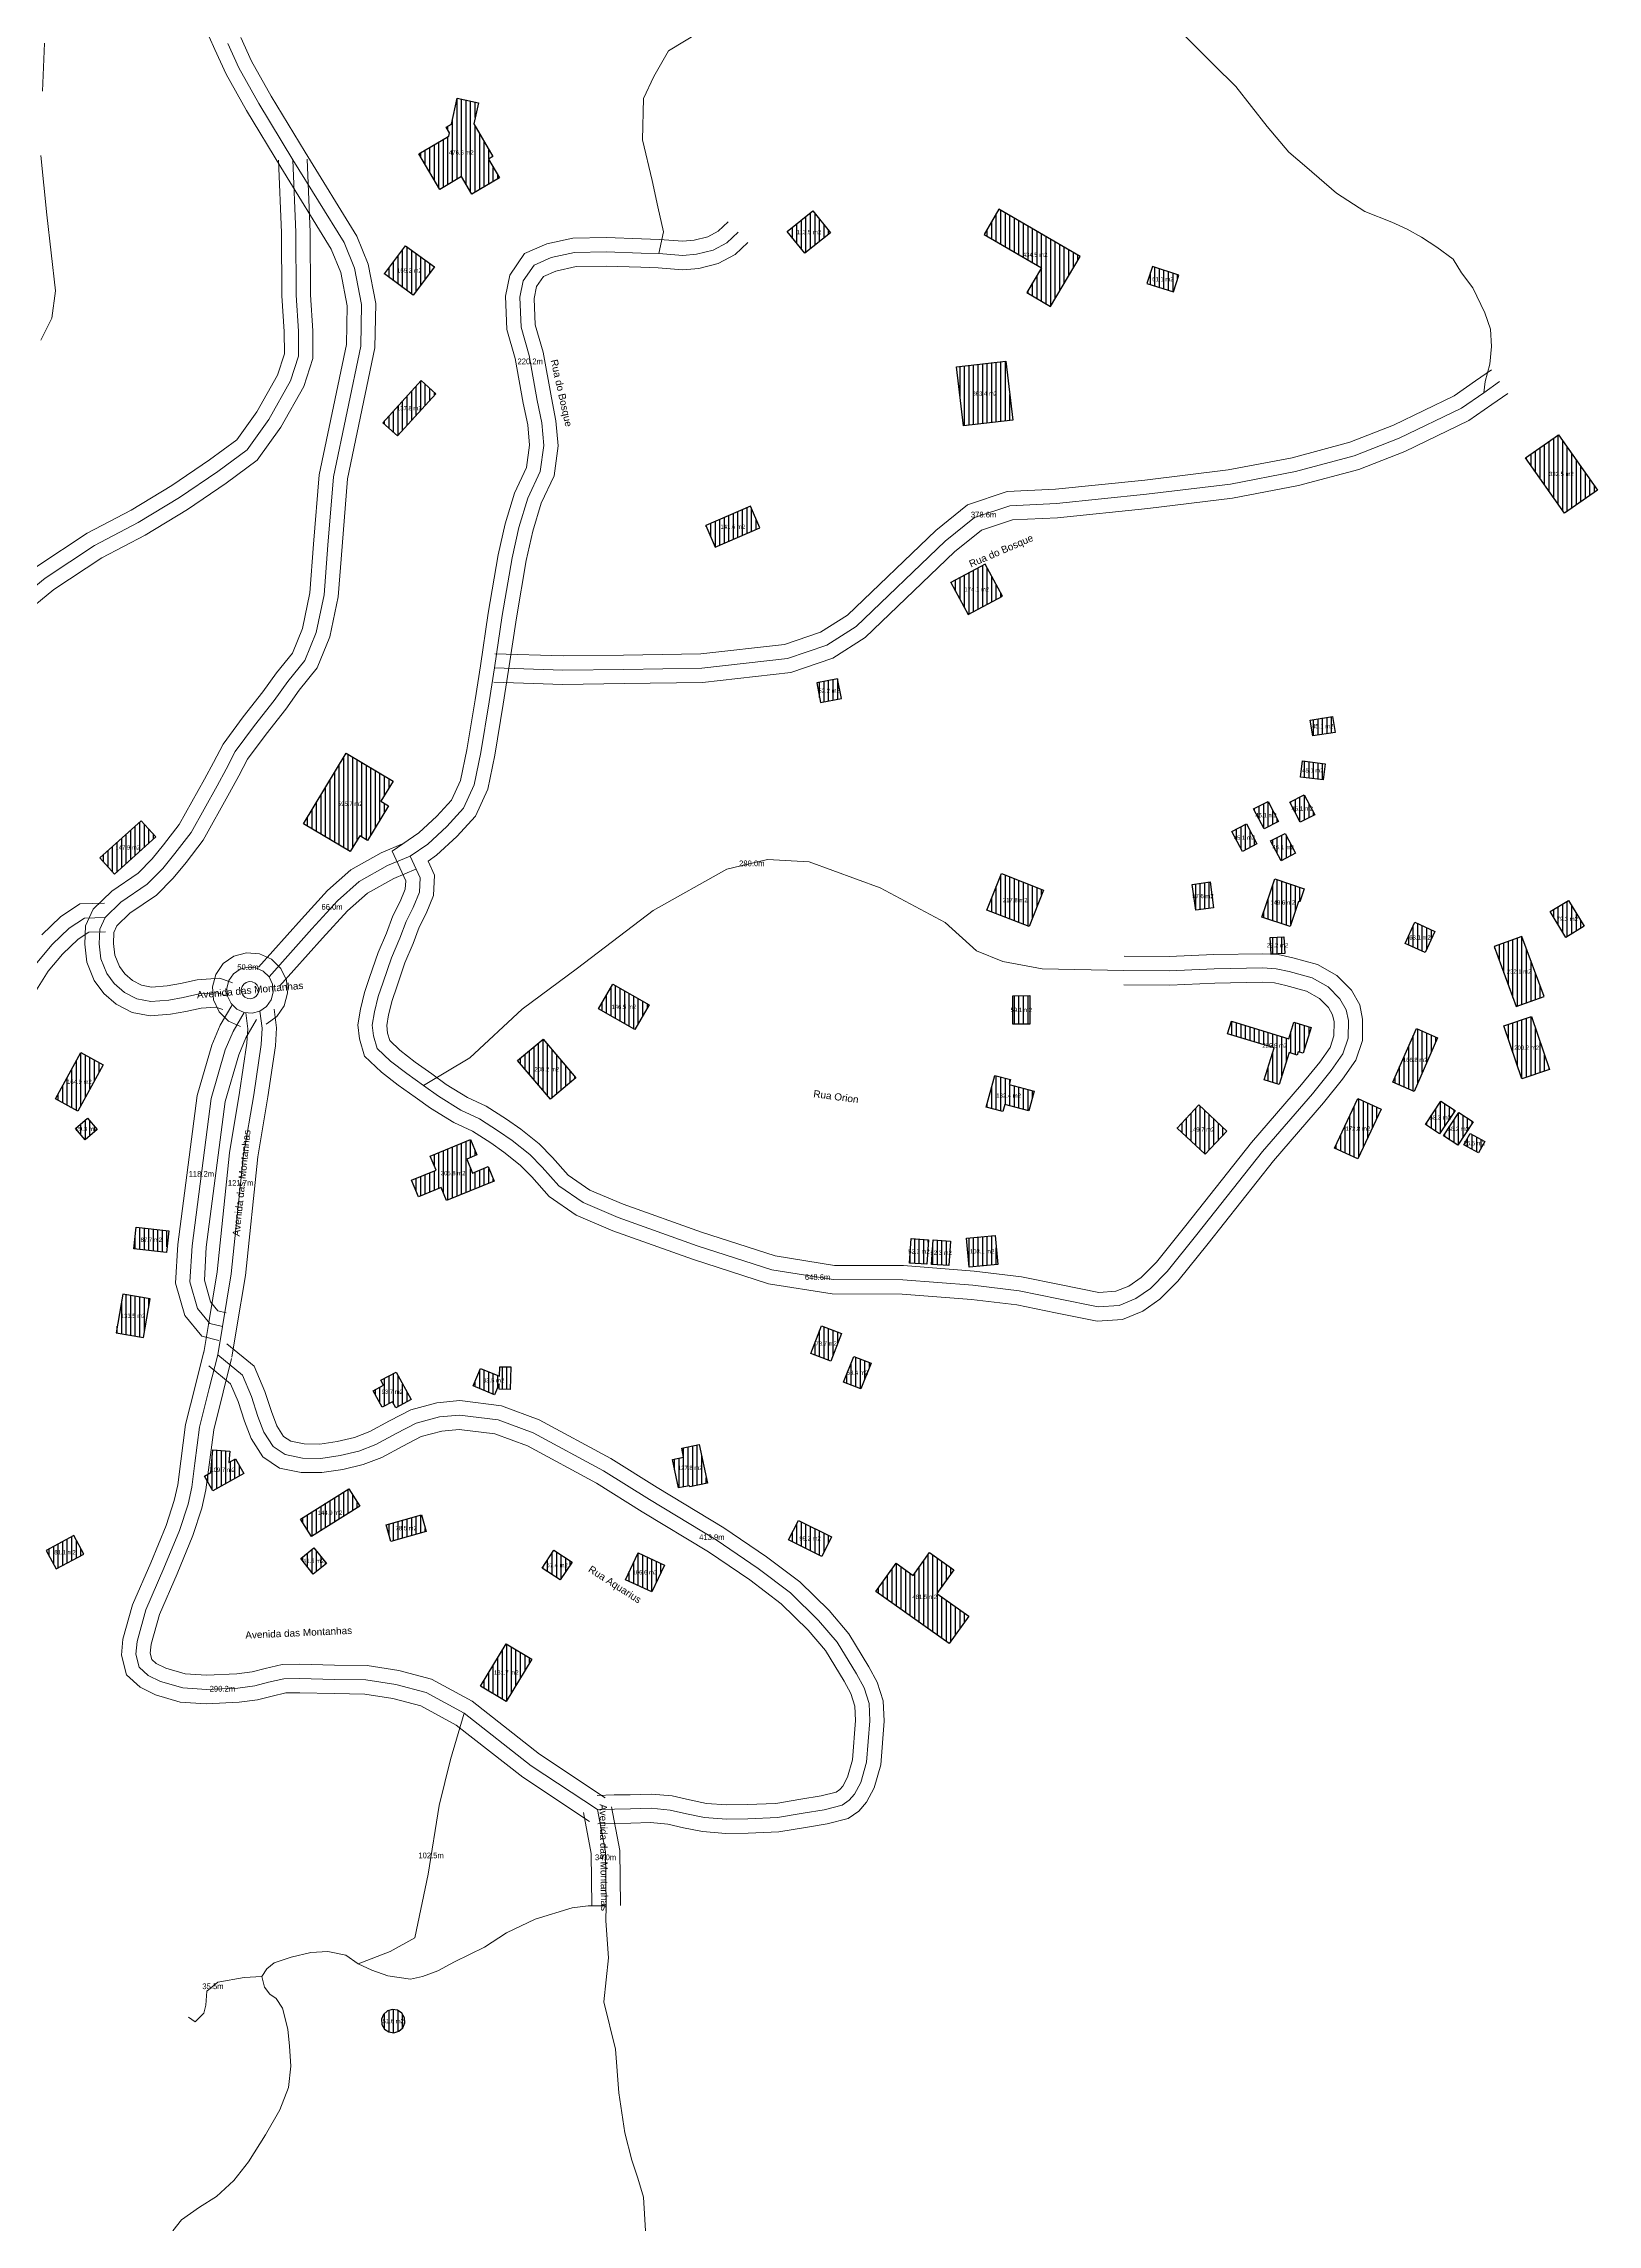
# Model space of a CAD drawing. Header units: metres. Extents: x -13451 to 9639, y -7413 to 5935.
# Drawn here: x 890 to 1435, y -773 to -9 of the extents above; entities that cross this region are included whole.
import ezdxf
from ezdxf.enums import TextEntityAlignment as Align

# ---------------------------------------------------------------- set-up
doc = ezdxf.new("R2010")
doc.units = ezdxf.units.M
for name, color, linetype, lineweight in [('ANNOT_AREA', 2, 'Continuous', 13), ('ANNOT_LENGTH', 2, 'Continuous', 13), ('EDIFICACAO', 7, 'Continuous', 30), ('TEXTO', 7, 'Continuous', 15), ('VIAS', 8, 'Continuous', 15), ('VIAS_MEIO_FIO', 251, 'Continuous', 9)]:
    doc.layers.add(name, color=color, linetype=linetype, lineweight=lineweight)
doc.styles.add('PRO_STYLE', font='arial.ttf')

msp = doc.modelspace()

# ---------------------------------------------------------------- hatches: boundary and pattern name
at = {"layer": 'EDIFICACAO_HATCH'}
h = msp.add_hatch(dxfattribs=at)
h.set_pattern_fill('ANSI31', scale=0.5, angle=45)
h.paths.add_polyline_path([(1035.14, -28.12), (1042.58, -29.77), (1040.9, -37.2), (1047.65, -48.57), (1046.02, -49.53), (1049.91, -56.08), (1040.19, -61.76), (1036.59, -55.67), (1029.01, -60.12), (1021.62, -47.64), (1032.13, -41.48), (1032.39, -40.31), (1031.25, -38.37), (1033.06, -37.3), (1035.14, -28.12)])
h = msp.add_hatch(dxfattribs=at)
h.set_pattern_fill('ANSI31', scale=0.5, angle=45)
h.paths.add_polyline_path([(1150.69, -74.84), (1159.72, -67.67), (1165.89, -75.34), (1156.86, -82.52), (1150.69, -74.84)])
h = msp.add_hatch(dxfattribs=at)
h.set_pattern_fill('ANSI31', scale=0.5, angle=45)
h.paths.add_polyline_path([(1242.99, -101.13), (1253.29, -83.6), (1224.9, -67.11), (1219.68, -75.98), (1239.76, -87.65), (1234.69, -96.3), (1242.99, -101.13)])
h = msp.add_hatch(dxfattribs=at)
h.set_pattern_fill('ANSI31', scale=0.5, angle=45)
h.paths.add_polyline_path([(1009.64, -89.78), (1017.04, -79.87), (1027.13, -87.33), (1019.73, -97.23), (1009.64, -89.78)])
h = msp.add_hatch(dxfattribs=at)
h.set_pattern_fill('ANSI31', scale=0.5, angle=45)
h.paths.add_polyline_path([(1287.96, -90.17), (1278.62, -87.14), (1276.68, -93.06), (1286.02, -96.09), (1287.96, -90.17)])
h = msp.add_hatch(dxfattribs=at)
h.set_pattern_fill('ANSI31', scale=0.5, angle=45)
h.paths.add_polyline_path([(1210.03, -122.34), (1227.34, -120.31), (1229.8, -141.01), (1212.48, -143.04), (1210.03, -122.34)])
h = msp.add_hatch(dxfattribs=at)
h.set_pattern_fill('ANSI31', scale=0.5, angle=45)
h.paths.add_polyline_path([(1009.04, -141.9), (1022.51, -127.13), (1027.63, -131.74), (1014.16, -146.52), (1009.04, -141.9)])
h = msp.add_hatch(dxfattribs=at)
h.set_pattern_fill('ANSI31', scale=0.5, angle=45)
h.paths.add_polyline_path([(1409.35, -154.17), (1420.85, -146.16), (1434.52, -165.55), (1423.01, -173.56), (1409.35, -154.17)])
h = msp.add_hatch(dxfattribs=at)
h.set_pattern_fill('ANSI31', scale=0.5, angle=45)
h.paths.add_polyline_path([(1122.18, -177.91), (1125.5, -185.52), (1141.15, -178.77), (1137.83, -171.16), (1122.18, -177.91)])
h = msp.add_hatch(dxfattribs=at)
h.set_pattern_fill('ANSI31', scale=0.5, angle=45)
h.paths.add_polyline_path([(1214.13, -209.11), (1226.18, -202.64), (1220.11, -191.45), (1208.05, -197.93), (1214.13, -209.11)])
h = msp.add_hatch(dxfattribs=at)
h.set_pattern_fill('ANSI31', scale=0.5, angle=45)
h.paths.add_polyline_path([(1161.05, -233.07), (1162.4, -239.94), (1169.73, -238.51), (1168.39, -231.65), (1161.05, -233.07)])
h = msp.add_hatch(dxfattribs=at)
h.set_pattern_fill('ANSI31', scale=0.5, angle=45)
h.paths.add_polyline_path([(1334.87, -251.68), (1333.94, -246.08), (1341.77, -244.79), (1342.69, -250.4), (1334.87, -251.68)])
h = msp.add_hatch(dxfattribs=at)
h.set_pattern_fill('ANSI31', scale=0.5, angle=45)
h.paths.add_polyline_path([(981.29, -282.41), (996.25, -257.69), (1012.66, -267.51), (1008.41, -274.51), (1011.08, -276.11), (1003.71, -288.27), (1000.95, -286.62), (997.6, -292.16), (981.29, -282.41)])
h = msp.add_hatch(dxfattribs=at)
h.set_pattern_fill('ANSI31', scale=0.5, angle=45)
h.paths.add_polyline_path([(1330.56, -266.05), (1331.27, -260.41), (1339.14, -261.39), (1338.43, -267.04), (1330.56, -266.05)])
h = msp.add_hatch(dxfattribs=at)
h.set_pattern_fill('ANSI31', scale=0.5, angle=45)
h.paths.add_polyline_path([(1314.08, -277.25), (1319.15, -274.62), (1322.82, -281.61), (1317.75, -284.24), (1314.08, -277.25)])
h = msp.add_hatch(dxfattribs=at)
h.set_pattern_fill('ANSI31', scale=0.5, angle=45)
h.paths.add_polyline_path([(1326.79, -274.9), (1331.86, -272.28), (1335.53, -279.26), (1330.46, -281.9), (1326.79, -274.9)])
h = msp.add_hatch(dxfattribs=at)
h.set_pattern_fill('ANSI31', scale=0.5, angle=45)
h.paths.add_polyline_path([(924.41, -281.44), (929.5, -287.07), (915.02, -300.06), (909.91, -294.43), (924.41, -281.44)])
h = msp.add_hatch(dxfattribs=at)
h.set_pattern_fill('ANSI31', scale=0.5, angle=45)
h.paths.add_polyline_path([(1306.51, -285.12), (1311.6, -282.49), (1315.27, -289.47), (1310.2, -292.11), (1306.51, -285.12)])
h = msp.add_hatch(dxfattribs=at)
h.set_pattern_fill('ANSI31', scale=0.5, angle=45)
h.paths.add_polyline_path([(1320.07, -288.43), (1325.14, -285.8), (1328.82, -292.78), (1323.74, -295.42), (1320.07, -288.43)])
h = msp.add_hatch(dxfattribs=at)
h.set_pattern_fill('ANSI31', scale=0.5, angle=45)
h.paths.add_polyline_path([(1225.73, -299.91), (1240.49, -305.69), (1235.43, -318.46), (1220.66, -312.67), (1225.73, -299.91)])
h = msp.add_hatch(dxfattribs=at)
h.set_pattern_fill('ANSI31', scale=0.5, angle=45)
h.paths.add_polyline_path([(1293.85, -312.71), (1292.59, -303.67), (1298.84, -302.81), (1300.1, -311.84), (1293.85, -312.71)])
h = msp.add_hatch(dxfattribs=at)
h.set_pattern_fill('ANSI31', scale=0.5, angle=45)
h.paths.add_polyline_path([(1329.86, -309.66), (1326.89, -318.43), (1317.02, -315.14), (1319.9, -306.63), (1319.88, -306.63), (1321.54, -301.73), (1331.86, -305.18), (1330.3, -309.81), (1329.86, -309.66)])
h = msp.add_hatch(dxfattribs=at)
h.set_pattern_fill('ANSI31', scale=0.5, angle=45)
h.paths.add_polyline_path([(1418.02, -313.22), (1424.45, -309.34), (1429.94, -318.36), (1423.51, -322.24), (1418.02, -313.22)])
h = msp.add_hatch(dxfattribs=at)
h.set_pattern_fill('ANSI31', scale=0.5, angle=45)
h.paths.add_polyline_path([(1370.58, -316.96), (1377.62, -320.2), (1374.19, -327.58), (1367.15, -324.34), (1370.58, -316.96)])
h = msp.add_hatch(dxfattribs=at)
h.set_pattern_fill('ANSI31', scale=0.5, angle=45)
h.paths.add_polyline_path([(1319.91, -322.24), (1324.73, -322), (1325.02, -327.84), (1320.21, -328.08), (1319.91, -322.24)])
h = msp.add_hatch(dxfattribs=at)
h.set_pattern_fill('ANSI31', scale=0.5, angle=45)
h.paths.add_polyline_path([(1406.11, -346.51), (1415.83, -342.96), (1408.09, -321.92), (1398.36, -325.47), (1406.11, -346.51)])
h = msp.add_hatch(dxfattribs=at)
h.set_pattern_fill('ANSI31', scale=0.5, angle=45)
h.paths.add_polyline_path([(1102.35, -345.91), (1097.33, -354.56), (1084.63, -347.26), (1089.66, -338.62), (1102.35, -345.91)])
h = msp.add_hatch(dxfattribs=at)
h.set_pattern_fill('ANSI31', scale=0.5, angle=45)
h.paths.add_polyline_path([(1229.81, -352.69), (1229.74, -342.7), (1235.66, -342.66), (1235.73, -352.65), (1229.81, -352.69)])
h = msp.add_hatch(dxfattribs=at)
h.set_pattern_fill('ANSI31', scale=0.5, angle=45)
h.paths.add_polyline_path([(1401.75, -353.29), (1411.48, -350.02), (1417.73, -368.51), (1408.01, -371.77), (1401.75, -353.29)])
h = msp.add_hatch(dxfattribs=at)
h.set_pattern_fill('ANSI31', scale=0.5, angle=45)
h.paths.add_polyline_path([(1056.25, -365.43), (1065.24, -357.91), (1076.72, -371.47), (1067.74, -378.99), (1056.25, -365.43)])
h = msp.add_hatch(dxfattribs=at)
h.set_pattern_fill('ANSI31', scale=0.5, angle=45)
h.paths.add_polyline_path([(1329.74, -362.32), (1329.39, -363.47), (1326.5, -362.58), (1323.03, -373.79), (1317.79, -372.18), (1321.26, -360.99), (1304.93, -355.99), (1306.3, -351.6), (1326.39, -357.75), (1328.16, -352.01), (1334.23, -353.87), (1331.45, -362.84), (1329.74, -362.32)])
h = msp.add_hatch(dxfattribs=at)
h.set_pattern_fill('ANSI31', scale=0.5, angle=45)
h.paths.add_polyline_path([(1371.11, -354.17), (1378.56, -357.4), (1370.31, -376.22), (1362.86, -372.99), (1371.11, -354.17)])
h = msp.add_hatch(dxfattribs=at)
h.set_pattern_fill('ANSI31', scale=0.5, angle=45)
h.paths.add_polyline_path([(903.31, -362.62), (911.13, -366.89), (902.21, -383.09), (894.38, -378.81), (903.31, -362.62)])
h = msp.add_hatch(dxfattribs=at)
h.set_pattern_fill('ANSI31', scale=0.5, angle=45)
h.paths.add_polyline_path([(1228.52, -373.81), (1237.26, -376.11), (1235.41, -383.06), (1226.95, -380.84), (1226.3, -383.29), (1220.43, -381.74), (1223.4, -370.61), (1228.98, -372.08), (1228.52, -373.81)])
h = msp.add_hatch(dxfattribs=at)
h.set_pattern_fill('ANSI31', scale=0.5, angle=45)
h.paths.add_polyline_path([(1294.94, -380.97), (1304.76, -390.11), (1297.11, -398.23), (1287.29, -389.09), (1294.94, -380.97)])
h = msp.add_hatch(dxfattribs=at)
h.set_pattern_fill('ANSI31', scale=0.5, angle=45)
h.paths.add_polyline_path([(1350.64, -378.67), (1358.79, -382.44), (1350.62, -399.86), (1342.47, -396.08), (1350.64, -378.67)])
h = msp.add_hatch(dxfattribs=at)
h.set_pattern_fill('ANSI31', scale=0.5, angle=45)
h.paths.add_polyline_path([(1379.68, -379.63), (1384.66, -382.87), (1379.26, -391.06), (1374.28, -387.8), (1379.68, -379.63)])
h = msp.add_hatch(dxfattribs=at)
h.set_pattern_fill('ANSI31', scale=0.5, angle=45)
h.paths.add_polyline_path([(901.38, -389.17), (905.62, -385.59), (909.04, -389.59), (904.81, -393.18), (901.38, -389.17)])
h = msp.add_hatch(dxfattribs=at)
h.set_pattern_fill('ANSI31', scale=0.5, angle=45)
h.paths.add_polyline_path([(1386.02, -383.65), (1390.99, -386.9), (1385.58, -395.07), (1380.62, -391.83), (1386.02, -383.65)])
h = msp.add_hatch(dxfattribs=at)
h.set_pattern_fill('ANSI31', scale=0.5, angle=45)
h.paths.add_polyline_path([(1025.67, -398.86), (1039.75, -393.08), (1042, -398.5), (1038.44, -399.96), (1040.45, -404.82), (1045.91, -402.58), (1048.01, -407.63), (1031.42, -414.43), (1029.55, -409.94), (1021.59, -413.19), (1019.15, -407.3), (1027.71, -403.78), (1025.67, -398.86)])
h = msp.add_hatch(dxfattribs=at)
h.set_pattern_fill('ANSI31', scale=0.5, angle=45)
h.paths.add_polyline_path([(1389.94, -390.97), (1395.08, -393.75), (1392.91, -397.73), (1387.77, -394.96), (1389.94, -390.97)])
h = msp.add_hatch(dxfattribs=at)
h.set_pattern_fill('ANSI31', scale=0.5, angle=45)
h.paths.add_polyline_path([(922.67, -423.77), (934.1, -425.06), (933.23, -432.64), (921.8, -431.34), (922.67, -423.77)])
h = msp.add_hatch(dxfattribs=at)
h.set_pattern_fill('ANSI31', scale=0.5, angle=45)
h.paths.add_polyline_path([(1194.14, -427.81), (1200.21, -428.24), (1199.61, -436.81), (1193.54, -436.39), (1194.14, -427.81)])
h = msp.add_hatch(dxfattribs=at)
h.set_pattern_fill('ANSI31', scale=0.5, angle=45)
h.paths.add_polyline_path([(1213.54, -427.62), (1223.58, -426.73), (1224.49, -436.92), (1214.45, -437.81), (1213.54, -427.62)])
h = msp.add_hatch(dxfattribs=at)
h.set_pattern_fill('ANSI31', scale=0.5, angle=45)
h.paths.add_polyline_path([(1201.9, -428.26), (1207.97, -428.68), (1207.36, -437.25), (1201.3, -436.83), (1201.9, -428.26)])
h = msp.add_hatch(dxfattribs=at)
h.set_pattern_fill('ANSI31', scale=0.5, angle=45)
h.paths.add_polyline_path([(918, -447.28), (915.59, -460.77), (925.18, -462.47), (927.59, -448.96), (918, -447.28)])
h = msp.add_hatch(dxfattribs=at)
h.set_pattern_fill('ANSI31', scale=0.5, angle=45)
h.paths.add_polyline_path([(1162.71, -458.35), (1169.74, -461.04), (1165.99, -470.78), (1158.95, -468.09), (1162.71, -458.35)])
h = msp.add_hatch(dxfattribs=at)
h.set_pattern_fill('ANSI31', scale=0.5, angle=45)
h.paths.add_polyline_path([(1049.82, -478.68), (1048.21, -482.55), (1040.68, -479.44), (1043.26, -473.27), (1049.9, -476), (1049.99, -472.68), (1053.85, -472.79), (1053.62, -480.63), (1049.77, -480.52), (1049.82, -478.68)])
h = msp.add_hatch(dxfattribs=at)
h.set_pattern_fill('ANSI31', scale=0.5, angle=45)
h.paths.add_polyline_path([(1174.07, -469.08), (1180.14, -471.5), (1176.51, -480.5), (1170.44, -478.09), (1174.07, -469.08)])
h = msp.add_hatch(dxfattribs=at)
h.set_pattern_fill('ANSI31', scale=0.5, angle=45)
h.paths.add_polyline_path([(1012.48, -484.99), (1008.87, -486.92), (1005.72, -481.1), (1009.28, -479.2), (1008.33, -477.45), (1013.73, -474.57), (1018.96, -484.22), (1013.61, -487.08), (1012.48, -484.99)])
h = msp.add_hatch(dxfattribs=at)
h.set_pattern_fill('ANSI31', scale=0.5, angle=45)
h.paths.add_polyline_path([(948.8, -509.78), (949.48, -501.83), (955.41, -502.33), (955.07, -506.28), (957.49, -504.92), (960.42, -510.09), (949.51, -516.19), (946.58, -511.01), (948.8, -509.78)])
h = msp.add_hatch(dxfattribs=at)
h.set_pattern_fill('ANSI31', scale=0.5, angle=45)
h.paths.add_polyline_path([(1116.49, -514.38), (1112.6, -515.19), (1110.5, -505.22), (1114.41, -504.4), (1113.75, -501.24), (1119.92, -499.96), (1122.76, -513.48), (1116.58, -514.77), (1116.49, -514.38)])
h = msp.add_hatch(dxfattribs=at)
h.set_pattern_fill('ANSI31', scale=0.5, angle=45)
h.paths.add_polyline_path([(980.2, -526.1), (997.11, -515.47), (1001, -521.6), (984.09, -532.23), (980.2, -526.1)])
h = msp.add_hatch(dxfattribs=at)
h.set_pattern_fill('ANSI31', scale=0.5, angle=45)
h.paths.add_polyline_path([(1010.2, -528.08), (1022.56, -524.56), (1024.25, -530.43), (1011.9, -533.95), (1010.2, -528.08)])
h = msp.add_hatch(dxfattribs=at)
h.set_pattern_fill('ANSI31', scale=0.5, angle=45)
h.paths.add_polyline_path([(1154.66, -526.54), (1166.25, -532.33), (1162.8, -539.16), (1151.2, -533.36), (1154.66, -526.54)])
h = msp.add_hatch(dxfattribs=at)
h.set_pattern_fill('ANSI31', scale=0.5, angle=45)
h.paths.add_polyline_path([(900.86, -531.89), (891.11, -537.06), (894.58, -543.53), (904.33, -538.36), (900.86, -531.89)])
h = msp.add_hatch(dxfattribs=at)
h.set_pattern_fill('ANSI31', scale=0.5, angle=45)
h.paths.add_polyline_path([(980.3, -539.92), (984.94, -536.2), (989.33, -541.6), (984.68, -545.33), (980.3, -539.92)])
h = msp.add_hatch(dxfattribs=at)
h.set_pattern_fill('ANSI31', scale=0.5, angle=45)
h.paths.add_polyline_path([(1069.02, -536.97), (1075.38, -541.17), (1071.19, -547.43), (1064.83, -543.24), (1069.02, -536.97)])
h = msp.add_hatch(dxfattribs=at)
h.set_pattern_fill('ANSI31', scale=0.5, angle=45)
h.paths.add_polyline_path([(1098.47, -537.86), (1107.71, -542.18), (1103.25, -551.63), (1094.01, -547.32), (1098.47, -537.86)])
h = msp.add_hatch(dxfattribs=at)
h.set_pattern_fill('ANSI31', scale=0.5, angle=45)
h.paths.add_polyline_path([(1194.89, -545.8), (1200.61, -537.83), (1209.13, -543.87), (1203.15, -552.19), (1214.34, -560.12), (1207.45, -569.71), (1181.8, -551.52), (1188.93, -541.58), (1194.89, -545.8)])
h = msp.add_hatch(dxfattribs=at)
h.set_pattern_fill('ANSI31', scale=0.5, angle=45)
h.paths.add_polyline_path([(1052.32, -569.78), (1061.3, -575.2), (1052.29, -589.99), (1043.3, -584.58), (1052.32, -569.78)])
h = msp.add_hatch(dxfattribs=at)
h.set_pattern_fill('ANSI31', scale=0.5, angle=45)
h.paths.add_polyline_path([(1012.96, -706.11), (1014.72, -705.58), (1016.08, -704.36), (1016.77, -702.66), (1016.65, -700.83), (1015.74, -699.23), (1014.24, -698.19), (1012.42, -697.9), (1010.65, -698.43), (1009.29, -699.65), (1008.61, -701.35), (1008.72, -703.18), (1009.63, -704.77), (1011.14, -705.82), (1012.96, -706.11)])

# ---------------------------------------------------------------- linework, layer by layer
at = {"layer": 'EDIFICACAO'}
for points in [[(1035.14, -28.12), (1042.58, -29.77), (1040.9, -37.2), (1047.65, -48.57), (1046.02, -49.53), (1049.91, -56.08), (1040.19, -61.76), (1036.59, -55.67), (1029.01, -60.12), (1021.62, -47.64), (1032.13, -41.48), (1032.39, -40.31), (1031.25, -38.37), (1033.06, -37.3), (1035.14, -28.12)], [(1150.69, -74.84), (1159.72, -67.67), (1165.89, -75.34), (1156.86, -82.52), (1150.69, -74.84)], [(1242.99, -101.13), (1253.29, -83.6), (1224.9, -67.11), (1219.68, -75.98), (1239.76, -87.65), (1234.69, -96.3), (1242.99, -101.13)], [(1009.64, -89.78), (1017.04, -79.87), (1027.13, -87.33), (1019.73, -97.23), (1009.64, -89.78)], [(1287.96, -90.17), (1278.62, -87.14), (1276.68, -93.06), (1286.02, -96.09), (1287.96, -90.17)], [(1210.03, -122.34), (1227.34, -120.31), (1229.8, -141.01), (1212.48, -143.04), (1210.03, -122.34)], [(1009.04, -141.9), (1022.51, -127.13), (1027.63, -131.74), (1014.16, -146.52), (1009.04, -141.9)], [(1409.35, -154.17), (1420.85, -146.16), (1434.52, -165.55), (1423.01, -173.56), (1409.35, -154.17)], [(1122.18, -177.91), (1125.5, -185.52), (1141.15, -178.77), (1137.83, -171.16), (1122.18, -177.91)], [(1214.13, -209.11), (1226.18, -202.64), (1220.11, -191.45), (1208.05, -197.93), (1214.13, -209.11)], [(1161.05, -233.07), (1162.4, -239.94), (1169.73, -238.51), (1168.39, -231.65), (1161.05, -233.07)], [(1334.87, -251.68), (1333.94, -246.08), (1341.77, -244.79), (1342.69, -250.4), (1334.87, -251.68)], [(981.29, -282.41), (996.25, -257.69), (1012.66, -267.51), (1008.41, -274.51), (1011.08, -276.11), (1003.71, -288.27), (1000.95, -286.62), (997.6, -292.16), (981.29, -282.41)], [(1330.56, -266.05), (1331.27, -260.41), (1339.14, -261.39), (1338.43, -267.04), (1330.56, -266.05)], [(1314.08, -277.25), (1319.15, -274.62), (1322.82, -281.61), (1317.75, -284.24), (1314.08, -277.25)], [(1326.79, -274.9), (1331.86, -272.28), (1335.53, -279.26), (1330.46, -281.9), (1326.79, -274.9)], [(924.41, -281.44), (929.5, -287.07), (915.02, -300.06), (909.91, -294.43), (924.41, -281.44)], [(1306.51, -285.12), (1311.6, -282.49), (1315.27, -289.47), (1310.2, -292.11), (1306.51, -285.12)], [(1320.07, -288.43), (1325.14, -285.8), (1328.82, -292.78), (1323.74, -295.42), (1320.07, -288.43)], [(1225.73, -299.91), (1240.49, -305.69), (1235.43, -318.46), (1220.66, -312.67), (1225.73, -299.91)], [(1293.85, -312.71), (1292.59, -303.67), (1298.84, -302.81), (1300.1, -311.84), (1293.85, -312.71)], [(1329.86, -309.66), (1326.89, -318.43), (1317.02, -315.14), (1319.9, -306.63), (1319.88, -306.63), (1321.54, -301.73), (1331.86, -305.18), (1330.3, -309.81), (1329.86, -309.66)], [(1418.02, -313.22), (1424.45, -309.34), (1429.94, -318.36), (1423.51, -322.24), (1418.02, -313.22)], [(1370.58, -316.96), (1377.62, -320.2), (1374.19, -327.58), (1367.15, -324.34), (1370.58, -316.96)], [(1319.91, -322.24), (1324.73, -322), (1325.02, -327.84), (1320.21, -328.08), (1319.91, -322.24)], [(1406.11, -346.51), (1415.83, -342.96), (1408.09, -321.92), (1398.36, -325.47), (1406.11, -346.51)], [(1102.35, -345.91), (1097.33, -354.56), (1084.63, -347.26), (1089.66, -338.62), (1102.35, -345.91)], [(1229.81, -352.69), (1229.74, -342.7), (1235.66, -342.66), (1235.73, -352.65), (1229.81, -352.69)], [(1401.75, -353.29), (1411.48, -350.02), (1417.73, -368.51), (1408.01, -371.77), (1401.75, -353.29)], [(1056.25, -365.43), (1065.24, -357.91), (1076.72, -371.47), (1067.74, -378.99), (1056.25, -365.43)], [(1329.74, -362.32), (1329.39, -363.47), (1326.5, -362.58), (1323.03, -373.79), (1317.79, -372.18), (1321.26, -360.99), (1304.93, -355.99), (1306.3, -351.6), (1326.39, -357.75), (1328.16, -352.01), (1334.23, -353.87), (1331.45, -362.84), (1329.74, -362.32)], [(1371.11, -354.17), (1378.56, -357.4), (1370.31, -376.22), (1362.86, -372.99), (1371.11, -354.17)], [(903.31, -362.62), (911.13, -366.89), (902.21, -383.09), (894.38, -378.81), (903.31, -362.62)], [(1228.52, -373.81), (1237.26, -376.11), (1235.41, -383.06), (1226.95, -380.84), (1226.3, -383.29), (1220.43, -381.74), (1223.4, -370.61), (1228.98, -372.08), (1228.52, -373.81)], [(1294.94, -380.97), (1304.76, -390.11), (1297.11, -398.23), (1287.29, -389.09), (1294.94, -380.97)], [(1350.64, -378.67), (1358.79, -382.44), (1350.62, -399.86), (1342.47, -396.08), (1350.64, -378.67)], [(1379.68, -379.63), (1384.66, -382.87), (1379.26, -391.06), (1374.28, -387.8), (1379.68, -379.63)], [(901.38, -389.17), (905.62, -385.59), (909.04, -389.59), (904.81, -393.18), (901.38, -389.17)], [(1386.02, -383.65), (1390.99, -386.9), (1385.58, -395.07), (1380.62, -391.83), (1386.02, -383.65)], [(1025.67, -398.86), (1039.75, -393.08), (1042, -398.5), (1038.44, -399.96), (1040.45, -404.82), (1045.91, -402.58), (1048.01, -407.63), (1031.42, -414.43), (1029.55, -409.94), (1021.59, -413.19), (1019.15, -407.3), (1027.71, -403.78), (1025.67, -398.86)], [(1389.94, -390.97), (1395.08, -393.75), (1392.91, -397.73), (1387.77, -394.96), (1389.94, -390.97)], [(922.67, -423.77), (934.1, -425.06), (933.23, -432.64), (921.8, -431.34), (922.67, -423.77)], [(1194.14, -427.81), (1200.21, -428.24), (1199.61, -436.81), (1193.54, -436.39), (1194.14, -427.81)], [(1213.54, -427.62), (1223.58, -426.73), (1224.49, -436.92), (1214.45, -437.81), (1213.54, -427.62)], [(1201.9, -428.26), (1207.97, -428.68), (1207.36, -437.25), (1201.3, -436.83), (1201.9, -428.26)], [(918, -447.28), (915.59, -460.77), (925.18, -462.47), (927.59, -448.96), (918, -447.28)], [(1162.71, -458.35), (1169.74, -461.04), (1165.99, -470.78), (1158.95, -468.09), (1162.71, -458.35)], [(1049.82, -478.68), (1048.21, -482.55), (1040.68, -479.44), (1043.26, -473.27), (1049.9, -476), (1049.99, -472.68), (1053.85, -472.79), (1053.62, -480.63), (1049.77, -480.52), (1049.82, -478.68)], [(1174.07, -469.08), (1180.14, -471.5), (1176.51, -480.5), (1170.44, -478.09), (1174.07, -469.08)], [(1012.48, -484.99), (1008.87, -486.92), (1005.72, -481.1), (1009.28, -479.2), (1008.33, -477.45), (1013.73, -474.57), (1018.96, -484.22), (1013.61, -487.08), (1012.48, -484.99)], [(948.8, -509.78), (949.48, -501.83), (955.41, -502.33), (955.07, -506.28), (957.49, -504.92), (960.42, -510.09), (949.51, -516.19), (946.58, -511.01), (948.8, -509.78)], [(1116.49, -514.38), (1112.6, -515.19), (1110.5, -505.22), (1114.41, -504.4), (1113.75, -501.24), (1119.92, -499.96), (1122.76, -513.48), (1116.58, -514.77), (1116.49, -514.38)], [(980.2, -526.1), (997.11, -515.47), (1001, -521.6), (984.09, -532.23), (980.2, -526.1)], [(1010.2, -528.08), (1022.56, -524.56), (1024.25, -530.43), (1011.9, -533.95), (1010.2, -528.08)], [(1154.66, -526.54), (1166.25, -532.33), (1162.8, -539.16), (1151.2, -533.36), (1154.66, -526.54)], [(900.86, -531.89), (891.11, -537.06), (894.58, -543.53), (904.33, -538.36), (900.86, -531.89)], [(980.3, -539.92), (984.94, -536.2), (989.33, -541.6), (984.68, -545.33), (980.3, -539.92)], [(1069.02, -536.97), (1075.38, -541.17), (1071.19, -547.43), (1064.83, -543.24), (1069.02, -536.97)], [(1098.47, -537.86), (1107.71, -542.18), (1103.25, -551.63), (1094.01, -547.32), (1098.47, -537.86)], [(1194.89, -545.8), (1200.61, -537.83), (1209.13, -543.87), (1203.15, -552.19), (1214.34, -560.12), (1207.45, -569.71), (1181.8, -551.52), (1188.93, -541.58), (1194.89, -545.8)], [(1052.32, -569.78), (1061.3, -575.2), (1052.29, -589.99), (1043.3, -584.58), (1052.32, -569.78)], [(1012.96, -706.11), (1014.72, -705.58), (1016.08, -704.36), (1016.77, -702.66), (1016.65, -700.83), (1015.74, -699.23), (1014.24, -698.19), (1012.42, -697.9), (1010.65, -698.43), (1009.29, -699.65), (1008.61, -701.35), (1008.72, -703.18), (1009.63, -704.77), (1011.14, -705.82), (1012.96, -706.11)]]:
    msp.add_lwpolyline(points, close=True, dxfattribs=at)
at = {"layer": 'VIAS'}
for points in [[(1105.74, -82.64), (1107.36, -75.01), (1105.37, -66.27), (1103.37, -56.98), (1099.97, -42.78), (1100.42, -28.27), (1103.95, -20.58), (1109.11, -11.53), (1119.8, -5.15)], [(1289.86, -6.16), (1300.12, -16.49), (1307.87, -24.1), (1318.84, -38.11), (1326.47, -47.08), (1332.69, -52.51), (1343.08, -61.47), (1353.03, -67.84), (1362.55, -71.6), (1367.93, -74.02), (1372.9, -76.87), (1378.29, -80.38), (1383.96, -84.58), (1386.89, -89.35), (1390.92, -94.66), (1395.1, -103.38), (1397.07, -109.12), (1397.38, -115.14), (1396.88, -121.43), (1395.27, -127.46), (1394.72, -131.39)], [(954.72, -9.04), (958.64, -17.49), (965.6, -30.03), (977.55, -49.75), (995.5, -78.79), (999.16, -87.8), (1001.59, -100.5), (1001.31, -115.1), (991.76, -160.9), (989.79, -184.85), (988.47, -202.18), (985.75, -215.46), (981.75, -225.27), (975.8, -232.57), (971.05, -239.23), (964.16, -247.97), (957.36, -257.17), (954.15, -263.29), (950.97, -269.19), (941.94, -285.44), (936.2, -292.89), (931.94, -298.13), (926.51, -303.57), (917.26, -309.92), (911.74, -315.28), (909.91, -319.41), (909.67, -324.52), (910.25, -329.73), (912.37, -334.88), (915, -338.46), (918.52, -341.51), (922.87, -343.81), (927.83, -344.72), (934.09, -344.2), (939.1, -343.35), (944.73, -342.08), (951.26, -341.63), (954.68, -342.85)], [(977.55, -49.75), (978.58, -75.22), (978.73, -97.25), (979.5, -109.82), (979.56, -118.58), (976.73, -127.22), (969.12, -140.82), (961.48, -151.46), (951.23, -159), (937.88, -168.12), (923.35, -176.91), (908.07, -184.94), (890.81, -196.36), (878.99, -206.01)], [(1048.17, -227.82), (1050.91, -209.47), (1054.35, -189.21), (1056.75, -178.65), (1059.85, -168.36), (1064.19, -159.03), (1065.5, -149.86), (1064.75, -141.92), (1063.18, -134.14), (1060.32, -118.3), (1057.5, -108.46), (1057.02, -97.94), (1058.21, -92.17), (1062.03, -86.67), (1068.07, -84.04), (1076.18, -82.2), (1087.32, -81.99), (1099.56, -82.45), (1105.74, -82.64), (1114.15, -83.3), (1118.96, -82.87), (1124.74, -81.46), (1129.53, -78.82), (1133.5, -75.11)], [(1048.17, -227.82), (1072.14, -228.62), (1093.47, -228.34), (1120.77, -227.92), (1150.83, -224.5), (1164.56, -219.83), (1174.91, -213.26), (1206.07, -183.38), (1216.32, -175.15), (1228.68, -171.02), (1245.05, -170.22), (1276.53, -166.99), (1305.95, -163.38), (1328.76, -159.05), (1349.36, -153.5), (1365.07, -147.37), (1386.93, -136.81), (1394.72, -131.39), (1400.29, -127.51)], [(1048.17, -227.82), (1046.31, -239.74), (1043.41, -257.43), (1041.01, -268.77), (1037.33, -277.01), (1031.48, -283.34), (1024.79, -289.54), (1018.65, -293.75), (1022.15, -301.43), (1021.87, -306.46), (1019.66, -311.78), (1017.2, -316.69), (1015.03, -322.58), (1012.13, -329.37), (1009.17, -337.91), (1007.48, -343.02), (1006.13, -348.36), (1005.37, -353.04), (1005.78, -356.77), (1007.05, -361.14), (1011.8, -365.63), (1017.43, -369.96), (1023.3, -374.16), (1028.53, -377.92), (1036.37, -382.75), (1042.89, -385.82), (1049.62, -390.11), (1054.41, -393.47), (1060.51, -398.32), (1064.85, -402.77), (1070.71, -409.33), (1079.2, -415.19), (1091.47, -420.44), (1119.13, -430.29), (1145.38, -438.77), (1166.86, -442.17), (1191.22, -442.28), (1215.71, -444.16), (1231.96, -446.11), (1245.74, -448.94), (1259.59, -451.73), (1267.03, -451.2), (1272.84, -448.83), (1277.98, -445.23), (1283.76, -439.37), (1294.24, -426.39), (1317.26, -397.33), (1334.7, -377.06), (1341.29, -368.95), (1345.37, -363.04), (1347.2, -357.59), (1347.29, -351.4), (1346.51, -347.64), (1344.34, -343.73), (1340.19, -339.61), (1334.59, -336.44), (1326.6, -334.24), (1322.05, -333.24), (1317.18, -332.96), (1300.31, -333.26), (1284.66, -333.97), (1268.69, -333.84)], [(969.19, -336.05), (984.24, -319.22), (993.22, -309.39), (1000.73, -302.71), (1010.69, -297.1), (1018.65, -293.75)], [(1023.3, -374.16), (1039.51, -364.45), (1057.83, -347.37), (1077.26, -333), (1103.78, -312.8), (1129.54, -298.39), (1143.83, -295), (1158.46, -295.78), (1183.29, -304.91), (1206.08, -317.06), (1217.01, -326.97), (1226.22, -330.69), (1240.02, -333.23), (1268.69, -333.84)], [(887.83, -331.2), (893.21, -324.73), (899.24, -319), (904.52, -315.48), (911.74, -315.28)], [(963.28, -348.79), (966.01, -348.06), (968.33, -346.43), (969.93, -344.12), (970.65, -341.4), (970.4, -338.59), (969.19, -336.05), (967.18, -334.08), (964.61, -332.9), (961.8, -332.66), (959.06, -333.4), (956.76, -335.02), (955.14, -337.34), (954.42, -340.05), (954.68, -342.85), (955.89, -345.4), (957.89, -347.38), (960.46, -348.56), (963.28, -348.79)], [(960.46, -348.56), (956.59, -355.27), (953.87, -361.71), (948.9, -378.71), (942.25, -430.34), (941.51, -442.92), (944.19, -452.35), (948.49, -457.51), (952.88, -458.66)], [(966.01, -348.06), (966.76, -354.11), (966.45, -359.79), (963.82, -377.38), (960.27, -398.47), (955.94, -440.09), (952.88, -458.66), (951.25, -468.56)], [(951.25, -468.56), (948.24, -480.36), (944.89, -493.87), (943.24, -506.45), (942.15, -514.95), (940.82, -520.9), (937.85, -530.09), (932.37, -543.33), (926.05, -557.86), (922.96, -569.02), (922.54, -573.42), (923.7, -577.97), (926.86, -580.85), (931.2, -582.99), (938.99, -585.24), (947.28, -585.78), (958.32, -585.28), (964.17, -584.56), (969.04, -583.29), (974.4, -582.03), (979.97, -581.92), (992.07, -582.25), (1003.13, -582.39), (1013.62, -584.01), (1024.24, -586.81), (1037.56, -594.1), (1061.05, -612.53), (1084.23, -627.91)], [(1084.23, -627.91), (1090.22, -627.77), (1095.79, -627.66), (1103.01, -627.44), (1109.68, -628.04), (1115.43, -629.36), (1121.77, -630.66), (1129.41, -631.22), (1136.88, -631.12), (1147.26, -630.68), (1156.33, -629.19), (1163.66, -627.96), (1169.93, -626.36), (1172.46, -624.63), (1174.31, -622.48), (1176.55, -618.38), (1178.51, -611.29), (1179.68, -596.8), (1179.39, -590.72), (1177.62, -585.27), (1174.96, -580.35), (1168.23, -569.19), (1161.71, -561.57), (1151.87, -551.93), (1140.49, -543.35), (1125.81, -533.3), (1102.53, -519.24), (1086.41, -509.21), (1061.76, -495.88), (1049.43, -491.28), (1035.92, -489.62), (1028.88, -490.29), (1020.69, -492.45), (1013.7, -496.08), (1006.64, -499.93), (1000.64, -502.23), (994.07, -503.81), (987.38, -504.81), (980.94, -504.75), (974.81, -503.51), (970.64, -500.69), (967.39, -495.62), (965.29, -490.09), (963.05, -483.13), (959.87, -475.63), (951.25, -468.56)], [(1037.56, -594.1), (1032.75, -610.29), (1028.8, -626.48), (1024.89, -650.51), (1020.23, -672.77), (1011.61, -677.64), (1000.43, -681.92)], [(1084.23, -627.91), (1087.08, -642.74), (1087.32, -661.59)], [(1087.32, -661.59), (1081.03, -661.62), (1075.36, -662.35), (1062.4, -666.31), (1052.44, -671.09), (1044.72, -676.13), (1034.16, -681.23), (1028.3, -684.42), (1022.92, -686.35), (1018.73, -687.33), (1010.79, -686.17), (1005.17, -684.2), (1000.43, -681.92), (996.12, -678.93), (989.81, -677.61), (983.85, -677.91), (977, -679.54), (971.02, -681.64), (968.4, -683.67), (966.63, -686.33), (967.57, -690.08), (969.42, -692.52), (971.67, -694.13), (973.96, -697.49), (975.83, -704.79), (976.32, -710.78), (976.83, -717.83), (976.07, -725.29), (973.01, -733.13), (967.93, -741.8), (961.99, -751.26), (956.88, -757.87), (950.76, -763.42), (944.84, -767.24), (938.57, -771.66), (935.44, -775.52)], [(1087.32, -661.59), (1087.19, -666.82), (1088.16, -679.84), (1086.46, -695.29), (1090.6, -711.86), (1091.79, -727.17), (1093.82, -741.17), (1096.27, -750.71), (1098.4, -757.08), (1100.4, -763.71), (1101.81, -787.2)], [(966.63, -686.33), (960.51, -686.67), (951.29, -688.4), (947.4, -691.55), (947.08, -696.39), (946.38, -699.18), (943.33, -702.27), (940.96, -700.61)]]:
    msp.add_lwpolyline(points, dxfattribs=at)
at = {"layer": 'VIAS_MEIO_FIO', "color": 251}
for points in [[(946.21, -2.23), (950.17, -11.12), (954.18, -19.76), (961.28, -32.54), (973.28, -52.36), (991.02, -81.06), (994.34, -89.22), (996.58, -100.93), (996.32, -114.53), (986.8, -160.18), (984.81, -184.45), (983.5, -201.48), (980.94, -214), (977.4, -222.69), (971.83, -229.53), (967.05, -236.23), (960.19, -244.94), (953.12, -254.51), (949.74, -260.94), (946.59, -266.79), (937.75, -282.68), (932.28, -289.79), (928.22, -294.77), (923.3, -299.71), (914.08, -306.04), (907.56, -312.37), (904.96, -318.23), (904.65, -324.68), (905.36, -330.99), (907.97, -337.35), (911.3, -341.87), (915.67, -345.67), (921.21, -348.58), (927.58, -349.76), (934.72, -349.17), (940.07, -348.26), (945.46, -347.04), (950.56, -346.69), (952.99, -347.56)], [(959.28, -6.97), (963.1, -15.22), (969.93, -27.52), (981.81, -47.14), (999.97, -76.52), (1003.98, -86.37), (1006.6, -100.08), (1006.3, -115.66), (996.72, -161.62), (994.78, -185.25), (993.43, -202.87), (990.55, -216.91), (986.1, -227.85), (979.78, -235.6), (975.05, -242.23), (968.14, -251), (961.61, -259.84), (958.57, -265.63), (955.36, -271.59), (946.13, -288.19), (940.12, -296), (935.66, -301.48), (929.72, -307.43), (920.44, -313.8), (915.91, -318.2), (914.86, -320.58), (914.68, -324.36), (915.14, -328.48), (916.76, -332.41), (918.69, -335.05), (921.36, -337.36), (924.53, -339.03), (928.08, -339.68), (933.46, -339.24), (938.13, -338.44), (944, -337.12), (951.96, -336.56), (956.37, -338.15)], [(890.59, -8.9), (889.79, -25.71)], [(982.54, -49.55), (983.57, -75.1), (983.73, -97.08), (984.5, -109.65), (984.57, -119.36), (981.33, -129.24), (973.35, -143.51), (965.08, -155.01), (954.13, -163.08), (940.58, -172.32), (925.81, -181.26), (910.62, -189.25), (893.78, -200.39), (882.44, -209.65)], [(972.55, -49.95), (973.58, -75.34), (973.73, -97.42), (974.5, -109.99), (974.56, -117.8), (972.13, -125.21), (964.9, -138.13), (957.88, -147.9), (948.34, -154.92), (935.17, -163.91), (920.89, -172.55), (905.52, -180.63), (887.84, -192.32)], [(889.27, -48.31), (891.33, -69.04), (894.4, -95.65), (893.16, -105.27), (889.2, -112.92)], [(1043.22, -227.08), (1045.97, -208.68), (1049.44, -188.23), (1051.91, -177.37), (1055.16, -166.58), (1059.34, -157.6), (1060.46, -149.74), (1059.8, -142.65), (1058.27, -135.08), (1055.45, -119.43), (1052.54, -109.28), (1052, -97.54), (1053.52, -90.16), (1058.73, -82.66), (1066.5, -79.27), (1075.57, -77.21), (1087.36, -76.99), (1099.73, -77.45), (1106.01, -77.65), (1114.13, -78.28), (1118.14, -77.92), (1122.91, -76.76), (1126.57, -74.74), (1130.08, -71.46)], [(1053.11, -228.56), (1055.85, -210.26), (1059.26, -190.18), (1061.59, -179.93), (1064.53, -170.15), (1069.03, -160.47), (1070.53, -149.98), (1069.71, -141.19), (1068.09, -133.2), (1065.2, -117.16), (1062.47, -107.65), (1062.04, -98.33), (1062.9, -94.18), (1065.33, -90.69), (1069.63, -88.81), (1076.78, -87.19), (1087.27, -86.99), (1099.39, -87.45), (1105.46, -87.63), (1114.18, -88.32), (1119.78, -87.81), (1126.57, -86.16), (1132.49, -82.9), (1136.91, -78.76)], [(1048.33, -222.83), (1072.19, -223.62), (1093.4, -223.34), (1120.45, -222.92), (1149.73, -219.59), (1162.39, -215.29), (1171.81, -209.3), (1202.77, -179.62), (1213.89, -170.69), (1227.75, -166.06), (1244.67, -165.24), (1275.97, -162.02), (1305.18, -158.44), (1327.65, -154.17), (1347.79, -148.74), (1363.07, -142.78), (1384.4, -132.48), (1391.86, -127.28), (1397.43, -123.4)], [(1048, -232.82), (1072.09, -233.62), (1093.55, -233.34), (1121.09, -232.91), (1151.93, -229.4), (1166.74, -224.37), (1178.01, -217.21), (1209.37, -187.14), (1218.76, -179.61), (1229.61, -175.98), (1245.42, -175.21), (1277.09, -171.96), (1306.72, -168.32), (1329.88, -163.92), (1350.92, -158.26), (1367.07, -151.96), (1389.46, -141.14), (1397.58, -135.49), (1403.15, -131.61)], [(1043.23, -227.05), (1041.37, -238.95), (1038.49, -256.51), (1036.23, -267.22), (1033.1, -274.22), (1027.94, -279.81), (1021.66, -285.63), (1012.36, -292), (1017.09, -302.38), (1016.92, -305.33), (1015.11, -309.7), (1012.6, -314.7), (1010.38, -320.73), (1007.46, -327.56), (1004.43, -336.31), (1002.68, -341.62), (1001.23, -347.35), (1000.32, -352.91), (1000.86, -357.75), (1002.63, -363.85), (1008.55, -369.44), (1014.45, -373.98), (1020.39, -378.22), (1025.75, -382.09), (1033.99, -387.16), (1040.48, -390.21), (1046.84, -394.27), (1051.41, -397.47), (1057.15, -402.03), (1061.2, -406.18), (1067.37, -413.1), (1076.77, -419.59), (1089.65, -425.1), (1117.52, -435.03), (1144.21, -443.65), (1166.46, -447.17), (1191.02, -447.28), (1215.22, -449.14), (1231.16, -451.05), (1244.74, -453.84), (1259.27, -456.76), (1268.18, -456.13), (1275.25, -453.25), (1281.22, -449.07), (1287.5, -442.7), (1298.15, -429.51), (1321.12, -400.52), (1338.53, -380.27), (1345.29, -371.96), (1349.89, -365.3), (1352.19, -358.44), (1352.3, -350.92), (1351.25, -345.87), (1348.36, -340.69), (1343.24, -335.59), (1336.52, -331.78), (1327.81, -329.38), (1322.73, -328.27), (1317.28, -327.96), (1300.16, -328.26), (1284.57, -328.97), (1268.73, -328.84)], [(1053.11, -228.59), (1051.25, -240.53), (1048.32, -258.35), (1045.8, -270.33), (1041.56, -279.8), (1035.02, -286.88), (1027.91, -293.46), (1024.94, -295.5), (1027.21, -300.48), (1026.81, -307.59), (1024.21, -313.86), (1021.79, -318.68), (1019.68, -324.43), (1016.79, -331.17), (1013.91, -339.52), (1012.28, -344.42), (1011.03, -349.38), (1010.41, -353.17), (1010.7, -355.79), (1011.47, -358.44), (1015.05, -361.82), (1020.42, -365.95), (1026.22, -370.1), (1031.3, -373.76), (1038.75, -378.35), (1045.31, -381.43), (1052.4, -385.95), (1057.4, -389.46), (1063.87, -394.6), (1068.51, -399.36), (1074.04, -405.55), (1081.63, -410.79), (1093.3, -415.79), (1120.74, -425.56), (1146.55, -433.89), (1167.27, -437.18), (1191.42, -437.28), (1216.2, -439.18), (1232.77, -441.17), (1246.74, -444.05), (1259.91, -446.69), (1265.88, -446.27), (1270.43, -444.42), (1274.74, -441.4), (1280.03, -436.04), (1290.34, -423.26), (1313.41, -394.15), (1330.86, -373.85), (1337.29, -365.95), (1340.86, -360.78), (1342.21, -356.73), (1342.28, -351.88), (1341.77, -349.4), (1340.31, -346.78), (1337.14, -343.63), (1332.66, -341.09), (1325.4, -339.09), (1321.37, -338.21), (1317.08, -337.96), (1300.47, -338.25), (1284.76, -338.97), (1268.65, -338.84)], [(965.46, -332.72), (980.53, -315.87), (989.71, -305.83), (997.8, -298.62), (1008.49, -292.61), (1016.71, -289.14)], [(972.91, -339.39), (987.95, -322.57), (996.74, -312.96), (1003.65, -306.8), (1012.89, -301.6), (1020.59, -298.36)], [(889.56, -321.3), (896.1, -315.08), (902.94, -310.52), (911.6, -310.29)], [(885.99, -343.46), (891.88, -334.14), (896.87, -328.15), (902.37, -322.92), (906.09, -320.44), (911.87, -320.28)], [(968.16, -352.65), (971.93, -350.02), (974.54, -346.25), (975.71, -341.83), (975.29, -337.25), (973.33, -333.11), (970.07, -329.9), (965.9, -327.99), (961.34, -327.61), (956.91, -328.8), (953.16, -331.44), (950.53, -335.2), (949.36, -339.63), (949.78, -344.19), (951.74, -348.34), (955, -351.56), (959.18, -353.47)], [(962.82, -343.74), (963.86, -343.46), (964.73, -342.85), (965.32, -341.99), (965.59, -340.98), (965.5, -339.93), (965.05, -338.99), (964.3, -338.25), (963.32, -337.81), (962.26, -337.72), (961.22, -338), (960.35, -338.61), (959.75, -339.47), (959.48, -340.48), (959.58, -341.51), (960.03, -342.46), (960.77, -343.2), (961.75, -343.65), (962.82, -343.74)], [(956.13, -346.06), (952.1, -353.04), (949.16, -360.04), (944, -377.68), (937.27, -429.87), (936.47, -443.47), (939.66, -454.73), (945.67, -461.94), (951.61, -463.5)], [(961.05, -348.67), (961.74, -354.28), (961.47, -359.28), (958.88, -376.59), (955.31, -397.8), (950.98, -439.42), (947.94, -457.85), (946.32, -467.75)], [(964.79, -351.06), (961.08, -357.5), (958.59, -363.39), (953.81, -379.74), (947.23, -430.8), (946.55, -442.37), (948.71, -449.96), (951.31, -453.08), (954.15, -453.83)], [(970.97, -347.44), (971.78, -353.93), (971.43, -360.29), (968.76, -378.16), (965.22, -399.15), (960.9, -440.75), (957.81, -459.47), (956.19, -469.37)], [(1084.35, -632.91), (1090.32, -632.77), (1095.91, -632.66), (1102.86, -632.44), (1108.89, -632.99), (1114.37, -634.25), (1121.09, -635.62), (1129.26, -636.22), (1137.01, -636.12), (1147.77, -635.66), (1157.16, -634.12), (1164.69, -632.85), (1172.02, -630.99), (1175.82, -628.39), (1178.45, -625.34), (1181.22, -620.27), (1183.46, -612.16), (1184.69, -596.88), (1184.35, -589.82), (1182.24, -583.29), (1179.31, -577.86), (1172.3, -566.25), (1165.37, -558.15), (1155.14, -548.13), (1143.41, -539.29), (1128.51, -529.1), (1105.15, -514.97), (1088.92, -504.88), (1063.83, -491.32), (1050.63, -486.39), (1035.99, -484.59), (1028, -485.35), (1018.87, -487.75), (1011.34, -491.67), (1004.54, -495.38), (999.15, -497.45), (993.12, -498.9), (987.04, -499.81), (981.47, -499.75), (976.79, -498.8), (974.29, -497.12), (971.88, -493.36), (970.01, -488.43), (967.74, -481.38), (963.99, -472.55), (954.43, -464.7)], [(946.41, -467.32), (943.39, -479.14), (939.97, -492.94), (938.28, -505.8), (937.22, -514.08), (935.99, -519.59), (933.16, -528.37), (927.77, -541.37), (921.33, -556.19), (918.03, -568.11), (917.48, -573.81), (919.23, -580.66), (924.02, -585.03), (929.39, -587.67), (938.12, -590.2), (947.23, -590.79), (958.75, -590.27), (965.11, -589.48), (970.24, -588.15), (975.03, -587.02), (979.95, -586.92), (991.97, -587.25), (1002.72, -587.39), (1012.6, -588.92), (1022.37, -591.49), (1034.8, -598.29), (1058.12, -616.58), (1081.46, -632.08)], [(956.1, -469.8), (953.09, -481.58), (949.82, -494.8), (948.2, -507.09), (947.08, -515.81), (945.64, -522.22), (942.55, -531.82), (936.98, -545.28), (930.78, -559.54), (927.9, -569.94), (927.6, -573.03), (928.18, -575.29), (929.7, -576.68), (933.02, -578.31), (939.85, -580.29), (947.33, -580.77), (957.9, -580.3), (963.23, -579.64), (967.84, -578.44), (973.77, -577.04), (979.99, -576.92), (992.17, -577.25), (1003.55, -577.4), (1014.64, -579.11), (1026.1, -582.13), (1040.32, -589.91), (1063.98, -608.47), (1086.99, -623.74)], [(1084.11, -622.91), (1090.11, -622.77), (1095.66, -622.66), (1103.16, -622.43), (1110.47, -623.09), (1116.49, -624.48), (1122.46, -625.7), (1129.56, -626.21), (1136.74, -626.12), (1146.74, -625.7), (1155.51, -624.26), (1162.63, -623.06), (1167.84, -621.73), (1169.1, -620.87), (1170.18, -619.62), (1171.89, -616.49), (1173.57, -610.41), (1174.67, -596.72), (1174.42, -591.63), (1173.01, -587.24), (1170.62, -582.83), (1164.16, -572.13), (1158.06, -564.99), (1148.6, -555.73), (1137.58, -547.41), (1123.1, -537.51), (1099.92, -523.5), (1083.9, -513.53), (1059.68, -500.45), (1048.24, -496.17), (1035.85, -494.65), (1029.76, -495.23), (1022.5, -497.14), (1016.05, -500.5), (1008.74, -504.48), (1002.12, -507.01), (995.03, -508.73), (987.73, -509.82), (980.41, -509.74), (972.84, -508.21), (966.99, -504.26), (962.9, -497.88), (960.57, -491.74), (958.36, -484.87), (955.75, -478.72), (948.08, -472.43)], [(1079.32, -628.85), (1082.09, -643.24), (1082.32, -661.65)], [(1089.14, -626.96), (1092.07, -642.23), (1092.32, -661.52)]]:
    msp.add_lwpolyline(points, dxfattribs=at)

# ---------------------------------------------------------------- texts
at = {"layer": 'ANNOT_AREA', "color": 7}
for s, p in [('476.6 m2', (1036.55, -47.21)), ('113.5 m2', (1158.29, -75.09)), ('434.5 m2', (1237.57, -83.03)), ('155.2 m2', (1018.39, -88.55)), ('61.1 m2', (1282.32, -91.61)), ('137.8 m2', (1018.33, -136.82)), ('363.4 m2', (1219.91, -131.68)), ('332.5 m2', (1421.93, -159.86)), ('141.6 m2', (1131.66, -178.34)), ('174.1 m2', (1217.12, -200.28)), ('52.2 m2', (1165.39, -235.79)), ('45.1 m2', (1338.32, -248.24)), ('45.1 m2', (1334.85, -263.72)), ('595.7 m2', (997.64, -275.41)), ('45.1 m2', (1318.45, -279.43)), ('45.1 m2', (1331.16, -277.08)), ('147.9 m2', (919.71, -290.75)), ('45.1 m2', (1310.89, -287.3)), ('45.1 m2', (1324.44, -290.61)), ('217.8 m2', (1230.58, -309.18)), ('57.6 m2', (1296.35, -307.76)), ('149.6 m2', (1324.32, -310.04)), ('79.3 m2', (1423.98, -315.79)), ('28.2 m2', (1322.47, -325.04)), ('63.1 m2', (1372.38, -322.27)), ('232.1 m2', (1407.1, -334.21)), ('146.5 m2', (1093.49, -346.59)), ('59.1 m2', (1232.73, -347.67)), ('225.8 m2', (1321.52, -360.14)), ('166.8 m2', (1370.71, -365.19)), ('200.2 m2', (1409.74, -360.9)), ('164.9 m2', (902.76, -372.85)), ('208.2 m2', (1066.49, -368.45)), ('132.4 m2', (1228.28, -377.69)), ('29.3 m2', (905.21, -389.38)), ('149.7 m2', (1296.03, -389.6)), ('172.8 m2', (1350.63, -389.26)), ('58.3 m2', (1379.47, -385.34)), ('58.2 m2', (1385.8, -389.36)), ('26.5 m2', (1391.42, -394.35)), ('305.8 m2', (1033.68, -404.86)), ('87.7 m2', (927.95, -428.2)), ('52.3 m2', (1196.88, -432.31)), ('52.3 m2', (1204.63, -432.76)), ('103.1 m2', (1219.02, -432.27)), ('133.5 m2', (921.59, -454.87)), ('78.7 m2', (1164.35, -464.56)), ('93.7 m2', (1012.35, -481.46)), ('83.5 m2', (1047.87, -477.47)), ('63.4 m2', (1175.29, -474.79)), ('109.7 m2', (952.97, -508.81)), ('127.8 m2', (1116.74, -508.14)), ('144.9 m2', (990.6, -523.85)), ('78.5 m2', (1017.23, -529.26)), ('99.2 m2', (1158.72, -532.85)), ('81.1 m2', (897.72, -537.71)), ('41.5 m2', (984.81, -540.76)), ('57.4 m2', (1070.11, -542.2)), ('106.6 m2', (1100.86, -544.75)), ('481.5 m2', (1198.87, -553.34)), ('181.7 m2', (1052.3, -579.89)), ('51.6 m2', (1012.69, -702))]:
    msp.add_text(s, height=1.5, dxfattribs=at).set_placement(p, align=Align.MIDDLE_CENTER)
at = {"layer": 'ANNOT_LENGTH', "color": 7}
for s, p in [('220.2m', (1060.7, -120.41)), ('378.6m', (1219.51, -174.09)), ('280.0m', (1138.32, -296.31)), ('66.0m', (991.27, -311.53)), ('50.8m', (961.79, -332.66)), ('118.2m', (945.5, -405.13)), ('121.7m', (959.25, -408.29)), ('648.6m', (1161.36, -441.3)), ('413.9m', (1124.34, -532.42)), ('290.2m', (952.86, -585.53)), ('102.5m', (1025.96, -643.95)), ('34.0m', (1087.1, -644.61)), ('35.5m', (949.55, -689.8))]:
    msp.add_text(s, height=2, dxfattribs=at).set_placement(p, align=Align.MIDDLE_CENTER)
at = {"layer": 'TEXTO', "style": 'PRO_STYLE'}
for s, rotation, p in [('Rua do Bosque', 282.54571, (1071.67, -131.5)), ('Rua do Bosque', 23.31831, (1225.65, -186.76)), ('Avenida das Montanhas', 5.2037, (962.54, -340.73)), ('Rua Orion', -7.76298, (1167.81, -378.04)), ('Avenida das Montanhas', 84.06403, (959.57, -408.33)), ('Rua Aquarius', 327.29282, (1090.37, -548.97)), ('Avenida das Montanhas', 2.59044, (979.58, -565.91)), ('Avenida das Montanhas', -89.25886, (1086.51, -644.67))]:
    msp.add_text(s, height=2.5, rotation=rotation, dxfattribs=at).set_placement(p, align=Align.MIDDLE_CENTER)

doc.saveas('drawing.dxf')
